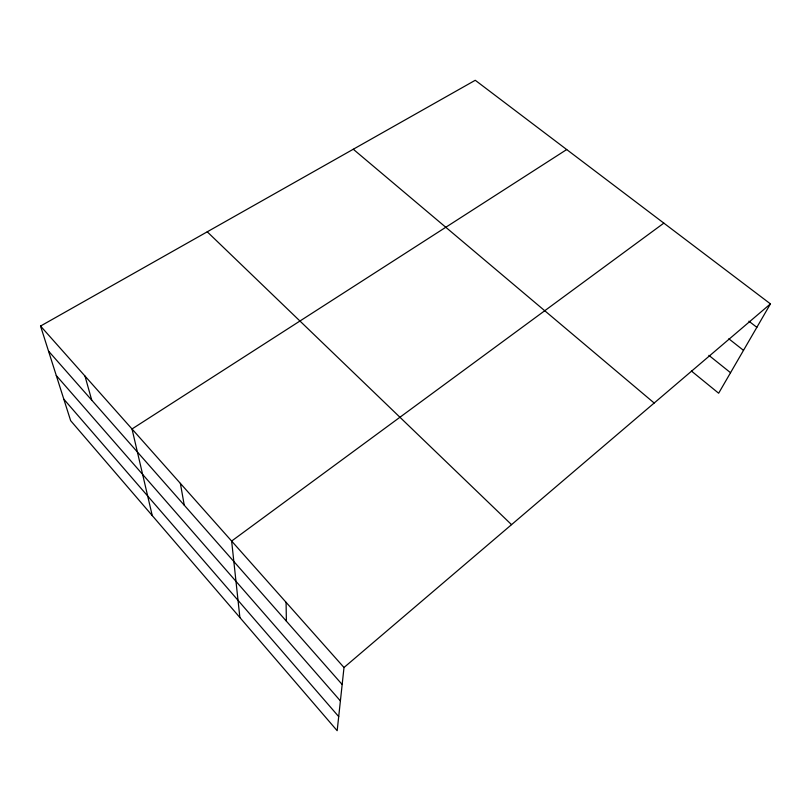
<?xml version="1.0" encoding="UTF-8"?>
<svg xmlns="http://www.w3.org/2000/svg" width="811" height="811" viewBox="0 0 811 811"><rect width="100%" height="100%" fill="white"/><g stroke="black" fill="none" stroke-linecap="round" stroke-linejoin="round"><path stroke-width="1.22" d="M770.45 303.882L344.006 667.504L337.173 730.721L70.648 420.666L40.55 326.052L475.256 80.279L770.45 303.882L718.647 393.223L691.418 371.032M663.844 223.126L231.632 541.059L239.884 617.546M566.707 149.548L132.011 428.968L152.255 515.603M748.898 321.186L756.856 327.33M728.815 338.785L743.505 350.352M708.885 355.36L730.539 372.715M353.282 149.244L654.173 403.026M207.241 231.804L511.538 524.646M40.55 326.052L344.006 667.504M48.518 351.082L342.171 684.514M56.283 375.523L340.397 700.917M63.795 399.134L338.704 716.589M84.983 376.051L91.734 400.158M180.366 483.376L184.259 505.212M286.08 602.32L286.384 621.175"/></g></svg>
